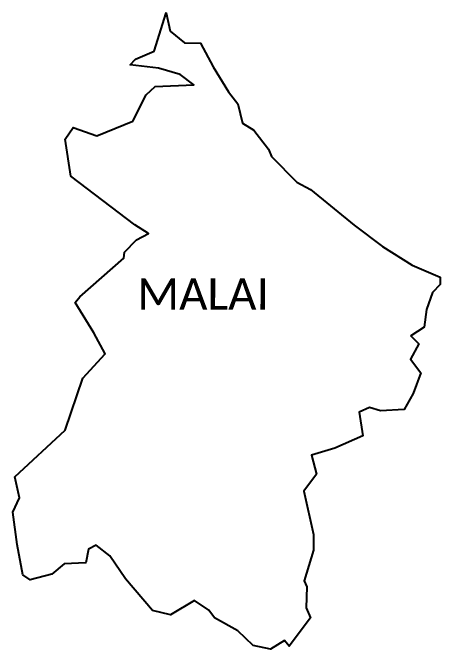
# Model space of a CAD drawing. Header units: metres. Extents: x 344628 to 348947, y 1760457 to 1763895.
# Drawn here: x 346995 to 348947, y 1760988 to 1763895 of the extents above; entities that cross this region are included whole.
import ezdxf

# ---------------------------------------------------------------- set-up
doc = ezdxf.new("R2010")
doc.units = ezdxf.units.M
doc.layers.add('VILLAGE BOUNDRY', color=10, linetype='Continuous')
doc.layers.add('VILLAGE NAME', color=250, linetype='Continuous')

msp = doc.modelspace()

# ---------------------------------------------------------------- linework, layer by layer
at = {"layer": 'VILLAGE BOUNDRY', "color": 3}
for points in [[(347779.4, 1763758.4), (347851.8, 1763755.6), (347909.2, 1763648.7), (347979.8, 1763533.6), (348023.2, 1763478.8), (348043.9, 1763391), (348096, 1763358.9), (348162.9, 1763272.5), (348176.8, 1763238.1), (348291.8, 1763121.6), (348353.9, 1763087.6), (348553.7, 1762924.8), (348683.9, 1762827.3), (348818.6, 1762743), (348946.9, 1762687.6), (348946.7, 1762653.3), (348910.8, 1762617.4), (348884.4, 1762540.3), (348873.3, 1762459.1), (348812.5, 1762419.3), (348849.8, 1762382.5), (348811.3, 1762313.4), (348858.5, 1762250.9), (348823.6, 1762156.1), (348782.5, 1762083), (348673.5, 1762076.2), (348624.1, 1762091.8), (348576.6, 1762070.5), (348593.1, 1761963), (348465, 1761905.8), (348359.3, 1761874), (348381.2, 1761787.6), (348323.8, 1761710.6), (348367.8, 1761511.4), (348367.6, 1761440.2), (348324.8, 1761300.3), (348337.2, 1761273.5), (348335.1, 1761177.5), (348353.7, 1761130.8), (348257.6, 1761001.2), (348235.2, 1761027.7), (348171, 1760987.6), (348092.8, 1761005.5), (348023, 1761071.7), (347916, 1761131.2), (347890, 1761165.7), (347825.3, 1761209.7), (347715.3, 1761144.4), (347632.5, 1761164.8), (347510.2, 1761309), (347437.5, 1761414.4), (347375.4, 1761463.1), (347340.2, 1761445.5), (347327.7, 1761382.1), (347228.8, 1761377.2), (347173.9, 1761331.3), (347073.8, 1761304.9), (347040.6, 1761327.1), (347014.3, 1761465.9), (346994.7, 1761613.9), (347024.8, 1761680), (347004.8, 1761774.9), (347234.2, 1761988.8), (347314.6, 1762225.7), (347416.9, 1762337.7), (347365, 1762433.2), (347279.5, 1762571.1), (347301.7, 1762597.9), (347501.3, 1762774.6), (347505.1, 1762801.7), (347559.2, 1762857.7), (347614.8, 1762887.4), (347552.8, 1762927), (347259.3, 1763148.3), (347234.4, 1763317.6), (347271.2, 1763371.5), (347378.2, 1763333.1), (347543, 1763399.7), (347603.7, 1763519.9), (347645.8, 1763559), (347821.1, 1763566.4), (347759.7, 1763612.6), (347660.7, 1763642.6), (347530.9, 1763658.1), (347554.7, 1763683.8), (347640.9, 1763720.1), (347695.1, 1763895.4), (347713.3, 1763811.4)], [(347713.3, 1763811.4), (347779.4, 1763758.4)]]:
    msp.add_lwpolyline(points, dxfattribs=at)

# ---------------------------------------------------------------- texts
at = {"layer": 'VILLAGE NAME', "insert": (347563, 1762682.4), "char_height": 143.7, "attachment_point": 1, "rotation": 359.9793}
msp.add_mtext_dynamic_manual_height_columns('{\\fCalibri|b0|i0|c0|p34;MALAI}', width=1418, gutter_width=718.5, heights=[0], dxfattribs=at)

doc.saveas('drawing.dxf')
